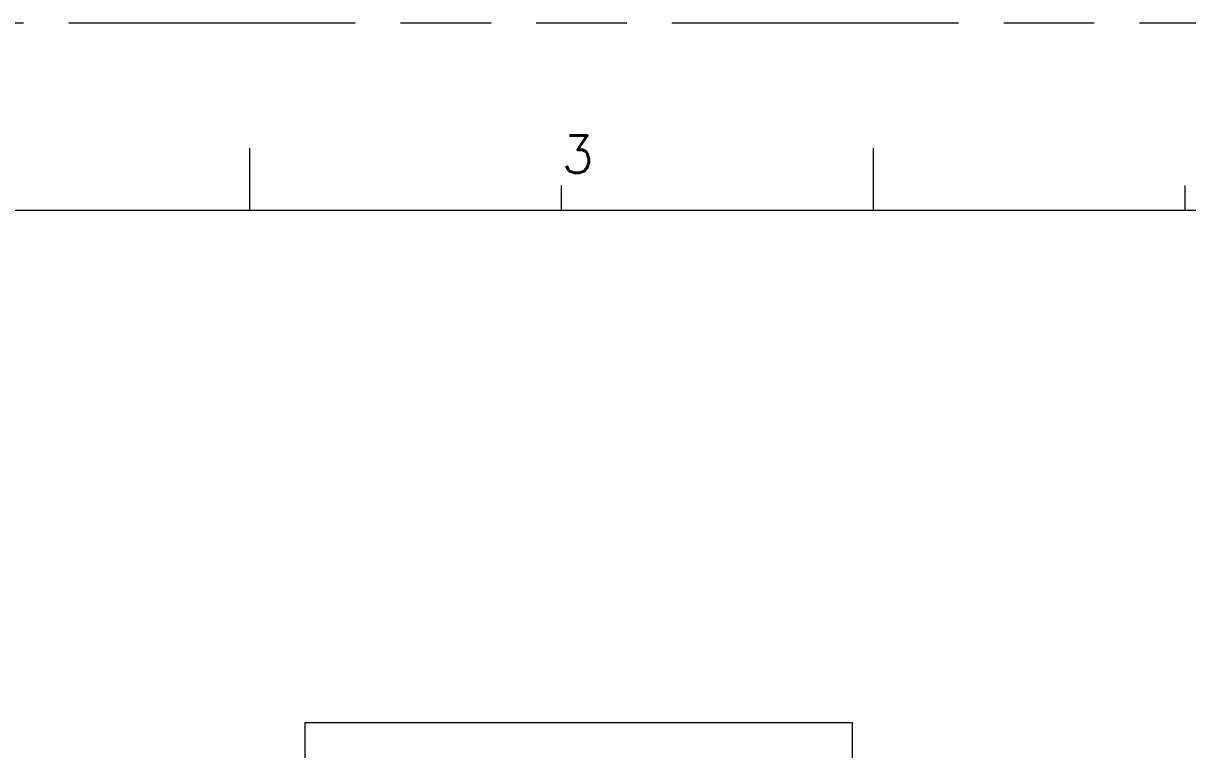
# Model space of a CAD drawing. Extents: x 3811 to 4253, y -432 to -307.
# Drawn here: x 4122.08 to 4160.68, y -335.9 to -311.8 of the extents above; entities that cross this region are included whole.
import ezdxf

# ---------------------------------------------------------------- set-up
doc = ezdxf.new("R2010")
doc.units = 0
doc.linetypes.add('PHANTOM', pattern=[29.5, 9.5, -1.5, 3, -1.5, 3, -1.5, 9.5])
doc.layers.get('0').update_dxf_attribs({"lineweight": 9})
doc.layers.add('0PAPERF', color=2, linetype='PHANTOM', lineweight=9, plot=False)
doc.layers.add('備註', color=1, linetype='Continuous', lineweight=9)
doc.styles.add('SIMPLEX', font='simplex.shx')

msp = doc.modelspace()

# ---------------------------------------------------------------- linework, layer by layer
for p, q in [((4129.585, -318.006), (4129.585, -315.938)), ((4150.264, -318.006), (4150.264, -315.938)), ((4139.925, -318.006), (4139.925, -317.178)), ((4160.604, -318.006), (4160.604, -317.178)), ((4247.872, -318.006), (4088.226, -318.006))]:
    msp.add_line(p, q)
at = {"layer": '0PAPERF'}
msp.add_line((4253.084, -311.799), (4083.469, -311.799), dxfattribs=at)
at = {"layer": '備註', "color": 1, "linetype": 'Continuous'}
msp.add_lwpolyline([(4131.427, -334.995), (4149.558, -334.995), (4149.558, -381.699), (4131.427, -381.699)], close=True, dxfattribs=at)

# ---------------------------------------------------------------- texts
at = {"style": 'SIMPLEX'}
msp.add_text('3', height=1.241, dxfattribs=at).set_placement((4139.925, -316.765))

doc.saveas('drawing.dxf')
